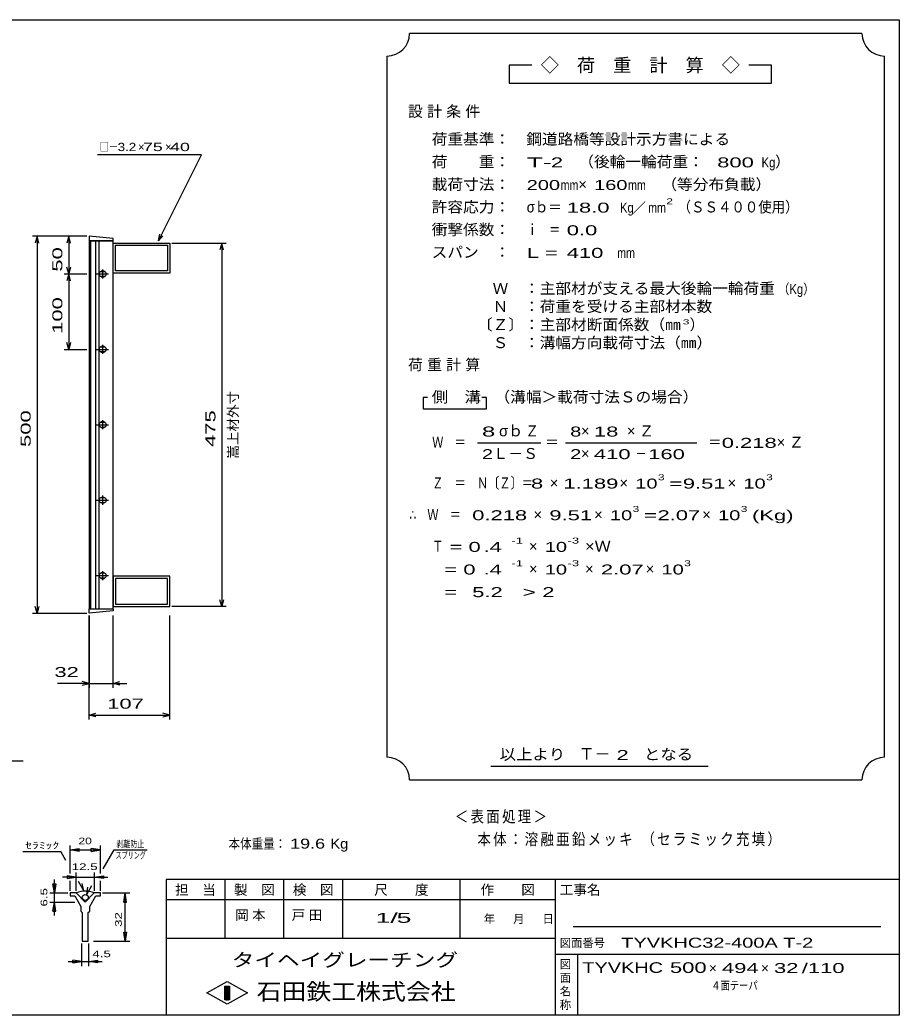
# Model space of a CAD drawing. Units: millimetres, scale not verified, with parts at other scales. Extents: x -1092 to 1042, y -770 to 629.
# Drawn here: x -124 to 1042, y -691 to 629 of the extents above; entities that cross this region are included whole.
import ezdxf
from ezdxf.enums import TextEntityAlignment as Align

# ---------------------------------------------------------------- set-up
doc = ezdxf.new("R2010")
doc.units = ezdxf.units.MM
doc.header["$LTSCALE"] = 6
for name, color, linetype, lineweight in [('CADPAC_LAYER_0000', 150, 'Continuous', 25), ('CADPAC_LAYER_0022', 2, 'Continuous', 25), ('CADPAC_LAYER_0032', 4, 'Continuous', 25), ('CADPAC_LAYER_0048', 3, 'Continuous', 25), ('CADPAC_LAYER_0054', 2, 'Continuous', 25)]:
    doc.layers.add(name, color=color, linetype=linetype, lineweight=lineweight)
doc.styles.add('ベクトル', font='')
doc.styles.get('ベクトル').set_extended_font_data('ベクトル')

msp = doc.modelspace()

# ---------------------------------------------------------------- linework, layer by layer
at = {"layer": 'CADPAC_LAYER_0000'}
for p, q in [((-1034.4, 629.1), (1041.6, 629.1)), ((1041.6, 629.1), (1041.6, -690.9)), ((1041.6, -510.9), (69.6, -510.9)), ((69.6, -510.9), (69.6, -690.9)), ((147.6, -510.9), (147.6, -588.9)), ((225.6, -588.9), (225.6, -510.9)), ((303.6, -510.9), (303.6, -588.9)), ((459.6, -588.9), (459.6, -510.9)), ((585.6, -510.9), (585.6, -690.9)), ((585.6, -537.9), (69.6, -537.9)), ((1017.6, -573.9), (609.6, -573.9)), ((69.6, -588.9), (585.6, -588.9)), ((585.6, -609.9), (1041.6, -609.9)), ((615.6, -690.9), (615.6, -609.9)), ((123.6, -661.5), (150.6, -646.5)), ((150.6, -646.5), (177.6, -661.5)), ((147.6, -652.5), (153.6, -652.5)), ((147.6, -670.5), (147.6, -652.5)), ((147.6, -652.5), (148.8, -652.5)), ((148.8, -652.5), (148.8, -670.5)), ((150, -670.5), (150, -652.5)), ((150, -652.5), (151.2, -652.5)), ((151.2, -652.5), (151.2, -670.5)), ((152.4, -670.5), (152.4, -652.5)), ((152.4, -652.5), (153.6, -652.5)), ((153.6, -652.5), (153.6, -670.5)), ((153.6, -652.5), (153.6, -670.5)), ((150.6, -676.5), (123.6, -661.5)), ((153.6, -670.5), (147.6, -670.5)), ((148.8, -670.5), (150, -670.5)), ((177.6, -661.5), (150.6, -676.5)), ((151.2, -670.5), (152.4, -670.5)), ((1041.6, -690.9), (-1034.4, -690.9))]:
    msp.add_line(p, q, dxfattribs=at)
at = {"layer": 'CADPAC_LAYER_0032'}
for p, q in [((-120.2, -473.7), (-70.2, -473.7)), ((-63.2, -485.7), (-70.2, -473.7)), ((-57.6, -503.1), (-57.6, -465.9)), ((-57.6, -471.9), (-45.6, -470.1)), ((-45.6, -473.7), (-57.6, -471.9)), ((-57.6, -471.9), (-17.6, -471.9)), ((-45.6, -473.7), (-45.6, -470.1)), ((-17.6, -471.9), (-29.6, -470.1)), ((-29.6, -473.7), (-29.6, -470.1)), ((-29.6, -473.7), (-17.6, -471.9)), ((-17.6, -503.1), (-17.6, -465.9)), ((-14, -496.9), (0.6, -471.7)), ((0.6, -471.7), (44.6, -471.7)), ((-78.6, -528.9), (-78.6, -510.9)), ((-49.6, -507.9), (-67.6, -507.9)), ((-49.6, -507.9), (-61.6, -506.1)), ((-61.6, -506.1), (-61.6, -509.7)), ((-61.6, -509.7), (-49.6, -507.9)), ((-57.6, -525.9), (-57.6, -512.7)), ((-49.6, -525.9), (-49.6, -501.9)), ((-49.6, -507.9), (-25.6, -507.9)), ((-39.6, -525.9), (-46.6, -513.9)), ((-25.6, -501.9), (-25.6, -525.9)), ((-25.6, -507.9), (-13.6, -506.1)), ((-13.6, -509.7), (-25.6, -507.9)), ((-25.6, -507.9), (-7.6, -507.9)), ((-17.6, -525.9), (-17.6, -512.7)), ((-13.6, -506.1), (-13.6, -509.7)), ((-78.6, -528.9), (-80.4, -516.9)), ((-80.4, -516.9), (-76.8, -516.9)), ((-76.8, -516.9), (-78.6, -528.9)), ((-39.6, -525.9), (-41.8, -516.5)), ((-35.6, -530.9), (-28.8, -518.9)), ((-35.6, -530.9), (-34.2, -521.3)), ((-84.6, -528.9), (-60.6, -528.9)), ((-84.6, -540.9), (-51.6, -540.9)), ((-80.4, -552.9), (-78.6, -540.9)), ((-78.6, -540.9), (-78.6, -528.9)), ((-76.8, -552.9), (-78.6, -540.9)), ((-78.6, -558.9), (-78.6, -540.9)), ((-57.6, -528.9), (-57.6, -532.9)), ((-49.6, -528.9), (-57.6, -528.9)), ((-57.6, -532.9), (-51.6, -532.9)), ((-51.6, -532.9), (-43.6, -546.9)), ((-37.6, -540.9), (-49.6, -528.9)), ((-25.6, -528.9), (-37.6, -540.9)), ((-31.6, -546.9), (-23.6, -532.9)), ((-17.6, -528.9), (-25.6, -528.9)), ((-23.6, -532.9), (-17.6, -532.9)), ((-17.6, -532.9), (-17.6, -528.9)), ((-14.6, -528.9), (21.4, -528.9)), ((13.6, -540.9), (15.4, -528.9)), ((13.6, -540.9), (17.2, -540.9)), ((17.2, -540.9), (15.4, -528.9)), ((15.4, -592.9), (15.4, -528.9)), ((-80.4, -552.9), (-76.8, -552.9)), ((-43.6, -546.9), (-43.6, -552.9)), ((-43.6, -552.9), (-41.6, -554.9)), ((-33.6, -554.9), (-31.6, -552.9)), ((-31.6, -552.9), (-31.6, -546.9)), ((-41.6, -554.9), (-41.6, -592.9)), ((-33.6, -592.9), (-33.6, -554.9)), ((-41.6, -592.9), (-33.6, -592.9)), ((-26.6, -592.9), (21.4, -592.9)), ((15.4, -592.9), (13.6, -580.9)), ((13.6, -580.9), (17.2, -580.9)), ((17.2, -580.9), (15.4, -592.9)), ((-42.1, -625.9), (-42.1, -595.9)), ((-33.1, -625.9), (-33.1, -595.9)), ((-60.1, -619.9), (-42.1, -619.9)), ((-42.1, -619.9), (-54.1, -618.1)), ((-54.1, -621.7), (-54.1, -618.1)), ((-54.1, -621.7), (-42.1, -619.9)), ((-42.1, -619.9), (-33.1, -619.9)), ((-33.1, -619.9), (-21.1, -618.1)), ((-21.1, -621.7), (-33.1, -619.9)), ((-33.1, -619.9), (-15.1, -619.9)), ((-21.1, -621.7), (-21.1, -618.1))]:
    msp.add_line(p, q, dxfattribs=at)
msp.add_circle((-37.6, -534.9), 4, dxfattribs=at)
msp.add_arc((-37.8, -556.31), 30, 66, 113, dxfattribs=at)
at = {"layer": 'CADPAC_LAYER_0048'}
for p, q in [((-0.6, 339.1), (-32.6, 342.1)), ((-32.6, 342.1), (-32.6, 336.1)), ((-32.6, 336.1), (-0.6, 336.1)), ((-32.6, 336.1), (-32.6, -151.9)), ((-0.6, 336.1), (-32.6, 336.1)), ((-30.6, 336.1), (-30.6, -151.9)), ((-23.6, -151.9), (-23.6, 336.1)), ((-19.6, 336.1), (-19.6, -151.9)), ((-0.6, 336.1), (-0.6, 339.1)), ((-0.6, -151.9), (-0.6, 336.1)), ((-0.6, 333.1), (74.4, 333.1)), ((-0.6, 293.1), (-0.6, 333.1)), ((2.4, 330.1), (71.4, 330.1)), ((2.4, 296.1), (2.4, 330.1)), ((71.4, 330.1), (71.4, 296.1)), ((74.4, 333.1), (74.4, 293.1)), ((-22.6, 292.1), (-6.6, 292.1)), ((-12.6, 295.1), (-16.6, 295.1)), ((-14.6, 298.1), (-14.6, 286.1)), ((74.4, 293.1), (-0.6, 293.1)), ((71.4, 296.1), (2.4, 296.1)), ((-16.6, 289.1), (-12.6, 289.1)), ((-14.6, 198.1), (-14.6, 186.1)), ((-22.6, 192.1), (-6.6, 192.1)), ((-12.6, 195.1), (-16.6, 195.1)), ((-16.6, 189.1), (-12.6, 189.1)), ((-12.6, 95.1), (-16.6, 95.1)), ((-14.6, 98.1), (-14.6, 86.1)), ((-22.6, 92.1), (-6.6, 92.1)), ((-16.6, 89.1), (-12.6, 89.1)), ((-22.6, -7.9), (-6.6, -7.9)), ((-12.6, -4.9), (-16.6, -4.9)), ((-16.6, -10.9), (-12.6, -10.9)), ((-14.6, -1.9), (-14.6, -13.9)), ((-12.6, -104.9), (-16.6, -104.9)), ((-14.6, -101.9), (-14.6, -113.9)), ((-22.6, -107.9), (-6.6, -107.9)), ((-16.6, -110.9), (-12.6, -110.9)), ((74.4, -108.9), (-0.6, -108.9)), ((-0.6, -108.9), (-0.6, -148.9)), ((71.4, -111.9), (2.4, -111.9)), ((2.4, -111.9), (2.4, -145.9)), ((71.4, -145.9), (71.4, -111.9)), ((74.4, -148.9), (74.4, -108.9)), ((-32.6, -151.9), (-0.6, -151.9)), ((-32.6, -157.9), (-32.6, -151.9)), ((-32.6, -151.9), (-0.6, -151.9)), ((-0.6, -154.9), (-32.6, -157.9)), ((-0.6, -148.9), (74.4, -148.9)), ((-0.6, -151.9), (-0.6, -154.9)), ((2.4, -145.9), (71.4, -145.9))]:
    msp.add_line(p, q, dxfattribs=at)
for centre, radius, start, end in [((-16.6, 292.1), 3, 90, 270), ((-14.6, 292.1), 4, 46.6, 133.4), ((-12.6, 292.1), 3, 270, 90), ((-14.6, 292.1), 4, 226.6, 313.4), ((-16.6, 192.1), 3, 90, 270), ((-14.6, 192.1), 4, 46.6, 133.4), ((-14.6, 192.1), 4, 226.6, 313.4), ((-12.6, 192.1), 3, 270, 90), ((-16.6, 92.1), 3, 90, 270), ((-14.6, 92.1), 4, 46.6, 133.4), ((-12.6, 92.1), 3, 270, 90), ((-14.6, 92.1), 4, 226.6, 313.4), ((-16.6, -7.9), 3, 90, 270), ((-14.6, -7.9), 4, 46.6, 133.4), ((-14.6, -7.9), 4, 226.6, 313.4), ((-12.6, -7.9), 3, 270, 90), ((-16.6, -107.9), 3, 90, 270), ((-14.6, -107.9), 4, 46.6, 133.4), ((-12.6, -107.9), 3, 270, 90), ((-14.6, -107.9), 4, 226.6, 313.4)]:
    msp.add_arc(centre, radius, start, end, dxfattribs=at)
at = {"layer": 'CADPAC_LAYER_0054', "color": 4}
for p, q in [((992.4, 611.1), (392.4, 611.1)), ((362.4, 581.1), (362.4, -348.9)), ((1022.4, -348.9), (1022.4, 581.1)), ((554.4, 569.1), (524.4, 569.1)), ((524.4, 569.1), (524.4, 545.1)), ((872.4, 569.1), (842.4, 569.1)), ((872.4, 545.1), (872.4, 569.1)), ((524.4, 545.1), (872.4, 545.1)), ((116.4, 450.1), (-21.6, 450.1)), ((59.4, 336.1), (116.4, 450.1)), ((59.4, 336.1), (61.2, 344.86)), ((-35.6, 342.1), (-107.6, 342.1)), ((-101.6, 342.1), (-104, 333.1)), ((-99.2, 333.1), (-101.6, 342.1)), ((-101.6, 342.1), (-101.6, -157.9)), ((-35.6, 342.1), (-65.6, 342.1)), ((-59.6, 342.1), (-62, 333.1)), ((-57.2, 333.1), (-59.6, 342.1)), ((-59.6, 342.1), (-59.6, 292.1)), ((59.4, 336.1), (65.4, 342.7)), ((77.4, 333.1), (149.4, 333.1)), ((143.4, 333.1), (141, 324.1)), ((145.8, 324.1), (143.4, 333.1)), ((143.4, 333.1), (143.4, -148.9)), ((-65.6, 292.1), (-35.6, 292.1)), ((-59.6, 292.1), (-62, 301.1)), ((-59.6, 292.1), (-62, 283.1)), ((-57.2, 301.1), (-59.6, 292.1)), ((-57.2, 283.1), (-59.6, 292.1)), ((-59.6, 292.1), (-59.6, 192.1)), ((-59.6, 192.1), (-62, 201.1)), ((-57.2, 201.1), (-59.6, 192.1)), ((-65.6, 192.1), (-35.6, 192.1)), ((416.4, 128.1), (410.4, 128.1)), ((410.4, 128.1), (410.4, 113.1)), ((494.4, 128.1), (488.4, 128.1)), ((494.4, 113.1), (494.4, 128.1)), ((410.4, 113.1), (494.4, 113.1)), ((482.4, 68.1), (566.4, 68.1)), ((599.4, 68.1), (773.4, 68.1)), ((143.4, -148.9), (141, -139.9)), ((145.8, -139.9), (143.4, -148.9)), ((-107.6, -157.9), (-35.6, -157.9)), ((-101.6, -157.9), (-104, -148.9)), ((-99.2, -148.9), (-101.6, -157.9)), ((149.4, -148.9), (77.4, -148.9)), ((-32.6, -160.9), (-32.6, -256.9)), ((-32.6, -298.9), (-32.6, -160.9)), ((-0.6, -256.9), (-0.6, -160.9)), ((74.4, -298.9), (74.4, -160.9)), ((-32.6, -250.9), (-41.6, -248.5)), ((-0.6, -250.9), (8.4, -248.5)), ((-32.6, -250.9), (-74.6, -250.9)), ((-41.6, -253.3), (-32.6, -250.9)), ((-32.6, -250.9), (-0.6, -250.9)), ((8.4, -253.3), (-0.6, -250.9)), ((-0.6, -250.9), (17.4, -250.9)), ((-32.6, -292.9), (-23.6, -290.5)), ((-23.6, -295.3), (-32.6, -292.9)), ((-32.6, -292.9), (74.4, -292.9)), ((74.4, -292.9), (65.4, -290.5)), ((65.4, -295.3), (74.4, -292.9)), ((-233.9, -353.74), (-119.9, -353.74)), ((500.4, -360.9), (788.4, -360.9)), ((392.4, -378.9), (992.4, -378.9))]:
    msp.add_line(p, q, dxfattribs=at)
for centre, start, end in [((362.4, 611.1), 270, 0), ((1022.4, 611.1), 180, 270), ((362.4, -378.9), 0, 90), ((1022.4, -378.9), 90, 180)]:
    msp.add_arc(centre, 30, start, end, dxfattribs=at)

# ---------------------------------------------------------------- texts
at = {"layer": 'CADPAC_LAYER_0000', "style": 'ベクトル'}
for s, height, p in [('担\u3000当', 13.2, (81.6, -524.7)), ('製\u3000図', 13.2, (159.6, -524.7)), ('検\u3000図', 13.2, (237.6, -524.7)), ('尺\u3000\u3000度', 13.2, (345.6, -524.7)), ('作\u3000\u3000図', 13.2, (486.6, -524.7)), ('工事名', 13.2, (591.6, -524.7)), ('年', 11, (490.8, -563.4)), ('月', 11, (529.8, -563.4)), ('日', 11, (568.8, -563.4)), ('図面番号', 11, (591.6, -595.2)), ('図', 11, (591.6, -623.4)), ('面', 11, (591.6, -641.4)), ('名', 11, (591.6, -659.4)), ('称', 11, (591.6, -677.4))]:
    msp.add_text(s, height=height, dxfattribs=at).set_placement(p, align=Align.MIDDLE_LEFT)
at = {"layer": 'CADPAC_LAYER_0000', "color": 222, "style": 'ベクトル'}
for s, height, width, p in [('タイヘイグレーチング', 17.6, 1.25, (156.6, -617.7)), ('石田鉄工株式会社', 21.99, 1.1, (189.6, -659.7))]:
    msp.add_text(s, height=height, dxfattribs=dict(at, width=width)).set_placement(p, align=Align.MIDDLE_LEFT)
at = {"layer": 'CADPAC_LAYER_0022', "style": 'ベクトル'}
for s, height, width, p in [('1/', 13.2, 2, (347.4, -561.9)), (' 5 ', 13.2, 2, (365.4, -561.9)), ('TYVKHC32-400A T-2', 13.2, 1.5, (673.2, -594.9)), ('TYVKHC', 14.08, 1.4, (621.6, -627.9)), (' 500 ', 14.08, 1.55, (729.6, -627.9)), (' 494 ', 13.2, 1.65, (798.6, -628.5)), (' 32', 13.2, 1.65, (867.6, -628.5)), ('/', 13.2, 1.65, (912.6, -628.5)), (' 110 ', 13.2, 1.65, (912.6, -628.5))]:
    msp.add_text(s, height=height, dxfattribs=dict(at, width=width)).set_placement(p, align=Align.MIDDLE_LEFT)
for p in [(789.6, -628.5), (858.6, -628.5)]:
    msp.add_text('×', height=13.2, dxfattribs=at).set_placement(p, align=Align.MIDDLE_LEFT)
at = {"layer": 'CADPAC_LAYER_0022', "attachment_point": 4, "style": 'ベクトル'}
for s, insert, char_height in [('\\T1.17;\\W0.85;＜表面処理＞', (452.4, -428.4), 15.4), ('\\T1.17;\\W0.85;本体：溶融亜鉛メッキ', (482.4, -458.4), 15.4), ('\\T1.17;\\W0.85;（セラミック充填）', (699.9, -458.4), 15.4), ('\\T1.25;岡本\u3000', (161.1, -558.9), 13.2), ('\\T1.25;戸田\u3000', (236.1, -558.9), 13.2)]:
    msp.add_mtext(s, dxfattribs=dict(at, insert=insert, char_height=char_height))
at = {"layer": 'CADPAC_LAYER_0032', "color": 2, "style": 'ベクトル'}
for s, width, p in [('ｾﾗﾐｯｸ', 1.5, (-117.2, -465.9)), ('20', 1.35, (-46.6, -459.9)), ('剥離防止', 0.75, (3.6, -463.9)), ('スプリング', 0.65, (2.6, -478.9)), ('12.5', 1.5, (-55.6, -494.1)), (' 4.5 ', 1.5, (-33.1, -609.7))]:
    msp.add_text(s, height=8.798, dxfattribs=dict(at, width=width)).set_placement(p, align=Align.MIDDLE_LEFT)
at = {"layer": 'CADPAC_LAYER_0032', "color": 2, "style": 'ベクトル', "width": 1.5}
for s, p in [('6.5', (-92.4, -546.9)), (' 32 ', (6.4, -578.9))]:
    msp.add_text(s, height=8.798, rotation=90, dxfattribs=at).set_placement(p, align=Align.MIDDLE_LEFT)
at = {"layer": 'CADPAC_LAYER_0054', "style": 'ベクトル'}
for s, height, p in [('◇\u3000荷\u3000重\u3000計\u3000算\u3000◇', 17.6, (566.4, 569.1)), ('×', 11, (32.4, 460.6)), ('×', 11, (68.4, 460.6)), ('）', 14.52, (877.2, 441)), ('×', 14.52, (616.2, 411)), ('／', 13.2, (687.9, 380.1)), ('）', 14.52, (763.8, 225)), ('σｂ', 14.52, (511.2, 84)), ('×', 14.52, (619.8, 84)), ('Ｌ－Ｓ', 14.52, (503.4, 54)), ('×', 14.52, (619.8, 54)), ('×', 14.52, (578.4, 15)), ('×', 14.52, (670.8, 15)), ('×', 14.52, (814.2, 15)), ('×', 14.52, (556.8, -27)), ('×', 14.52, (637.2, -27)), ('×', 14.52, (780.6, -27)), ('×', 14.52, (550.8, -69)), ('×', 14.52, (550.8, -99)), ('×', 14.52, (625.2, -99)), ('×', 14.52, (705.6, -99)), ('Ｔ－', 15.4, (616.8, -344.4))]:
    msp.add_text(s, height=height, dxfattribs=at).set_placement(p, align=Align.MIDDLE_LEFT)
for s, height, width, p in [('荷重基準：\u3000', 14.52, 1.05, (421.8, 471)), ('鋼道路橋等設計示方書による', 14.52, 1.05, (547.2, 471)), ('□－', 11, 0.8, (-18.6, 460.6)), ('3.2', 11, 1.2, (5.4, 460.6)), (' 75 ', 11, 1.6, (32.4, 460.6)), (' 40 ', 11, 1.6, (68.4, 460.6)), ('荷\u3000\u3000重：\u3000', 14.52, 1.05, (421.8, 441)), ('（後輪一輪荷重：', 14.52, 1.05, (616.2, 441)), ('T-', 13.2, 2, (547.8, 440.1)), (' 2 ', 13.2, 1.65, (571.8, 440.1)), ('  800', 13.2, 1.65, (784.2, 440.1)), ('Kg', 13.2, 0.85, (859.2, 440.1)), ('載荷寸法：\u3000', 14.52, 1.05, (421.8, 411)), ('200', 13.2, 1.5, (547.8, 410.1)), ('mm', 13.2, 0.8, (592.8, 410.1)), ('160', 13.2, 1.5, (637.2, 410.1)), ('mm', 13.2, 0.8, (682.2, 410.1)), ('\u3000（等分布負載）', 14.52, 1.05, (705.6, 411)), ('許容応力：\u3000', 14.52, 1.05, (421.8, 381)), ('σｂ＝', 14.52, 0.9, (547.8, 381)), (' 18.0', 13.2, 1.65, (592.8, 380.1)), ('Kg', 13.2, 0.85, (671.4, 380.1)), ('mm', 13.2, 0.8, (708.9, 380.1)), ('2', 7.92, 1.5, (732.9, 388.5)), ('（ＳＳ４００使用）', 14.52, 0.9, (747.9, 381)), ('衝撃係数：\u3000', 14.52, 1.05, (421.8, 351)), ('ｉ\u3000＝', 14.52, 0.75, (547.8, 351)), (' 0.0', 13.2, 1.65, (592.8, 350.1)), ('スパン\u3000：\u3000', 14.52, 1.05, (421.8, 321)), ('L =', 13.2, 1.65, (547.8, 320.1)), (' 410 ', 13.2, 1.65, (592.8, 320.1)), ('mm', 13.2, 0.8, (667.8, 320.1)), ('\u3000Ｗ\u3000：主部材が支える最大後輪一輪荷重', 14.52, 1.05, (481.8, 273)), ('（Kg）', 13.2, 0.85, (880.8, 272.1)), ('\u3000Ｎ\u3000：荷重を受ける主部材本数', 14.52, 1.05, (481.8, 249)), ('〔Ｚ〕：主部材断面係数（㎜', 14.52, 1.05, (481.8, 225)), ('3', 6.6, 1.8, (754.8, 228.6)), ('\u3000Ｓ\u3000：溝幅方向載荷寸法（㎜）', 14.52, 1.05, (481.8, 201)), ('側\u3000溝', 14.52, 1.1, (421.8, 129)), ('\u3000（溝幅＞載荷寸法Ｓの場合）', 14.52, 1.05, (484.2, 129)), ('8', 13.2, 1.8, (488.4, 83.1)), ('Ｚ', 14.52, 0.9, (546, 84)), ('8', 13.2, 1.5, (605.4, 83.1)), (' 18 ', 13.2, 1.65, (628.8, 83.1)), ('Ｗ\u3000＝', 14.52, 0.75, (422.4, 69)), ('＝', 14.52, 0.9, (572.4, 69)), ('＝', 14.52, 0.9, (788.4, 69)), ('0.218', 13.2, 1.65, (806.4, 68.1)), ('2', 13.2, 1.5, (488.4, 53.1)), ('2', 13.2, 1.5, (605.4, 53.1)), (' 410 ', 13.2, 1.65, (628.8, 53.1)), ('－', 14.52, 0.75, (691.8, 54)), (' 160 ', 13.2, 1.65, (700.8, 53.1)), ('3', 7.92, 1.5, (721.8, 22.5)), ('3', 7.92, 1.5, (865.2, 22.5)), ('Ｚ\u3000＝\u3000Ｎ〔Ｚ〕＝', 14.52, 0.75, (422.4, 15)), (' 8 ', 13.2, 1.65, (545.4, 14.1)), ('1.189', 13.2, 1.65, (596.4, 14.1)), ('10', 13.2, 1.5, (691.8, 14.1)), ('=', 13.2, 1.7, (736.8, 14.1)), ('9.51', 13.2, 1.65, (754.8, 14.1)), ('10', 13.2, 1.5, (835.2, 14.1)), ('∴\u3000Ｗ\u3000＝', 14.52, 0.75, (392.4, -27)), (' 0.218', 13.2, 1.65, (467.4, -27.9)), ('9.51', 13.2, 1.65, (577.8, -27.9)), ('10', 13.2, 1.5, (658.2, -27.9)), ('3', 7.92, 1.5, (688.2, -19.5)), ('=', 13.2, 1.7, (703.2, -27.9)), ('2.07', 13.2, 1.65, (721.2, -27.9)), ('10', 13.2, 1.5, (801.6, -27.9)), ('3', 7.92, 1.5, (831.6, -19.5)), ('(Kg)', 13.2, 1.65, (846.6, -27.9)), ('Ｔ', 14.52, 0.75, (422.4, -69)), (' = 0', 13.2, 1.65, (437.4, -69.9)), (' .4 ', 13.2, 1.65, (482.4, -69.9)), ('-1', 7.918, 1.65, (527.4, -61.5)), ('10', 13.2, 1.5, (571.8, -69.9)), ('-3', 7.918, 1.65, (601.8, -61.5)), ('×Ｗ', 14.52, 1.1, (625.2, -69)), ('-1', 7.918, 1.65, (527.4, -91.5)), ('-3', 7.918, 1.65, (601.8, -91.5)), ('3', 7.92, 1.5, (756.6, -91.5)), ('  = 0', 13.2, 1.65, (422.4, -99.9)), (' .4 ', 13.2, 1.65, (482.4, -99.9)), ('10', 13.2, 1.5, (571.8, -99.9)), ('2.07', 13.2, 1.65, (646.2, -99.9)), ('10', 13.2, 1.5, (726.6, -99.9)), ('  =', 13.2, 1.65, (422.4, -129.9)), (' 5.2', 13.2, 1.65, (467.4, -129.9)), ('>', 13.2, 1.7, (542.4, -129.9)), (' 2 ', 13.2, 1.65, (560.4, -129.9)), (' 32 ', 13.2, 1.65, (-86.6, -235.9)), (' 107 ', 13.2, 1.65, (-16.6, -277.9)), ('以上より\u3000', 14.52, 1.1, (511.8, -345)), (' 2 ', 13.2, 1.65, (658.8, -345.9)), ('となる', 14.52, 1.1, (703.2, -345)), ('本体重量：', 13.2, 0.85, (152.4, -463.5)), (' 19.6', 13.2, 1.35, (227.4, -463.5)), ('Kg', 13.2, 1.1, (287.4, -463.5)), ('４面テーパ', 11, 0.8, (792.54, -651.77))]:
    msp.add_text(s, height=height, dxfattribs=dict(at, width=width)).set_placement(p, align=Align.MIDDLE_LEFT)
at = {"layer": 'CADPAC_LAYER_0054', "style": 'ベクトル', "width": 1.65}
for s, p in [(' 50 ', (-74.6, 287.1)), (' 100 ', (-74.6, 204.6)), (' 500 ', (-116.6, 54.6)), (' 475', (128.4, 54.6))]:
    msp.add_text(s, height=13.2, rotation=90, dxfattribs=at).set_placement(p, align=Align.MIDDLE_LEFT)
at = {"layer": 'CADPAC_LAYER_0054', "style": 'ベクトル'}
msp.add_text('嵩上材外寸', height=13.2, rotation=90, dxfattribs=at).set_placement((158.4, 47.1), align=Align.MIDDLE_LEFT)
at = {"layer": 'CADPAC_LAYER_0054', "char_height": 14.52, "attachment_point": 4, "style": 'ベクトル'}
for s, insert in [('\\T1.28;設計条件', (390.3, 507)), ('\\T1.28;荷重計算', (390.3, 171)), ('\\T1.42;×Ｚ', (680.7, 84)), ('\\T1.42;×Ｚ', (879.3, 69))]:
    msp.add_mtext(s, dxfattribs=dict(at, insert=insert))

doc.saveas('drawing.dxf')
